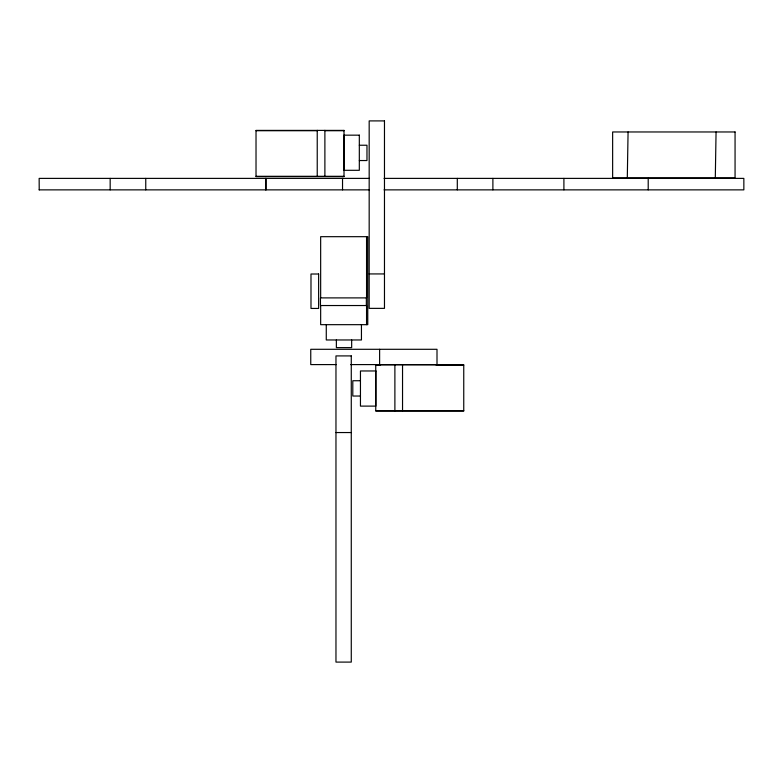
<?xml version="1.0" encoding="UTF-8"?>
<svg xmlns="http://www.w3.org/2000/svg" width="783" height="783" viewBox="0 0 783 783"><rect width="100%" height="100%" fill="white"/><g stroke="black" fill="none" stroke-linecap="round" stroke-linejoin="round"><path stroke-width="1.17" d="M627.3 177.868L628.074 131.965M715.3 177.868L716.063 131.965M256.021 130.722L317.232 130.722M324.886 130.722L344.011 130.722M359.319 145.237L366.973 145.237L366.973 160.544L359.319 160.544M256.021 176.302L344.011 176.302M369.39 178.387L39.15 178.387L39.209 189.868M384.042 178.387L743.85 178.387L743.85 189.868L384.042 189.868M39.15 189.868L369.39 189.868M369.175 273.933L384.473 273.933M336.24 364.594L310.753 364.594L310.753 349.296L437.002 349.296L437.002 364.594L350.618 364.594M394.886 364.78L463.751 364.839L463.751 411.006L375.752 411.006L375.752 364.839L394.886 364.839L394.886 410.742M375.752 365.103L380.538 365.103M436.141 365.103L463.751 365.103M360.454 380.734L352.8 380.734L352.8 396.032L360.454 396.032M375.752 410.742L463.751 410.742M335.966 432.549L351.273 432.549M648.207 178.387L648.207 189.868M563.907 178.387L563.907 189.868M492.889 178.387L492.889 189.868M457.301 178.387L457.301 189.868M402.54 364.78L402.54 410.742M379.618 349.296L379.618 364.594M366.552 236.681L366.552 297.892L320.453 297.892L320.453 305.536L366.552 305.536L366.552 324.671M366.356 297.892L366.356 305.536M361.443 324.544L361.443 339.969L326.276 339.969L326.276 324.544M351.665 339.969L351.665 347.623L336.367 347.623L336.367 339.969M342.533 178.387L342.533 189.868M324.886 130.33L324.886 176.302M320.658 297.892L320.658 236.681L367.765 236.681L367.765 324.671L320.658 324.671L320.658 305.536M317.232 130.33L317.232 176.302M266.014 178.387L266.014 189.868M265.731 178.387L265.731 189.868M145.755 178.387L145.755 189.868M110.168 178.387L110.168 189.868M384.473 120.905L369.175 120.905L369.175 308.365L384.473 308.365L384.473 120.905M344.011 130.399L256.021 130.399L256.021 176.625L344.011 176.625L344.011 130.399M735.061 131.965L612.639 131.965L612.639 177.868L735.061 177.868L735.061 131.965M359.319 135.165L343.894 135.165L343.894 170.303L359.319 170.303L359.319 135.165M318.632 274.011L310.988 274.011L310.988 308.443L318.632 308.443L318.632 274.011M351.273 355.913L335.966 355.913L335.966 662.095L351.273 662.095L351.273 355.913M375.879 370.966L360.454 370.966L360.454 406.113L375.879 406.113L375.879 370.966"/></g></svg>
